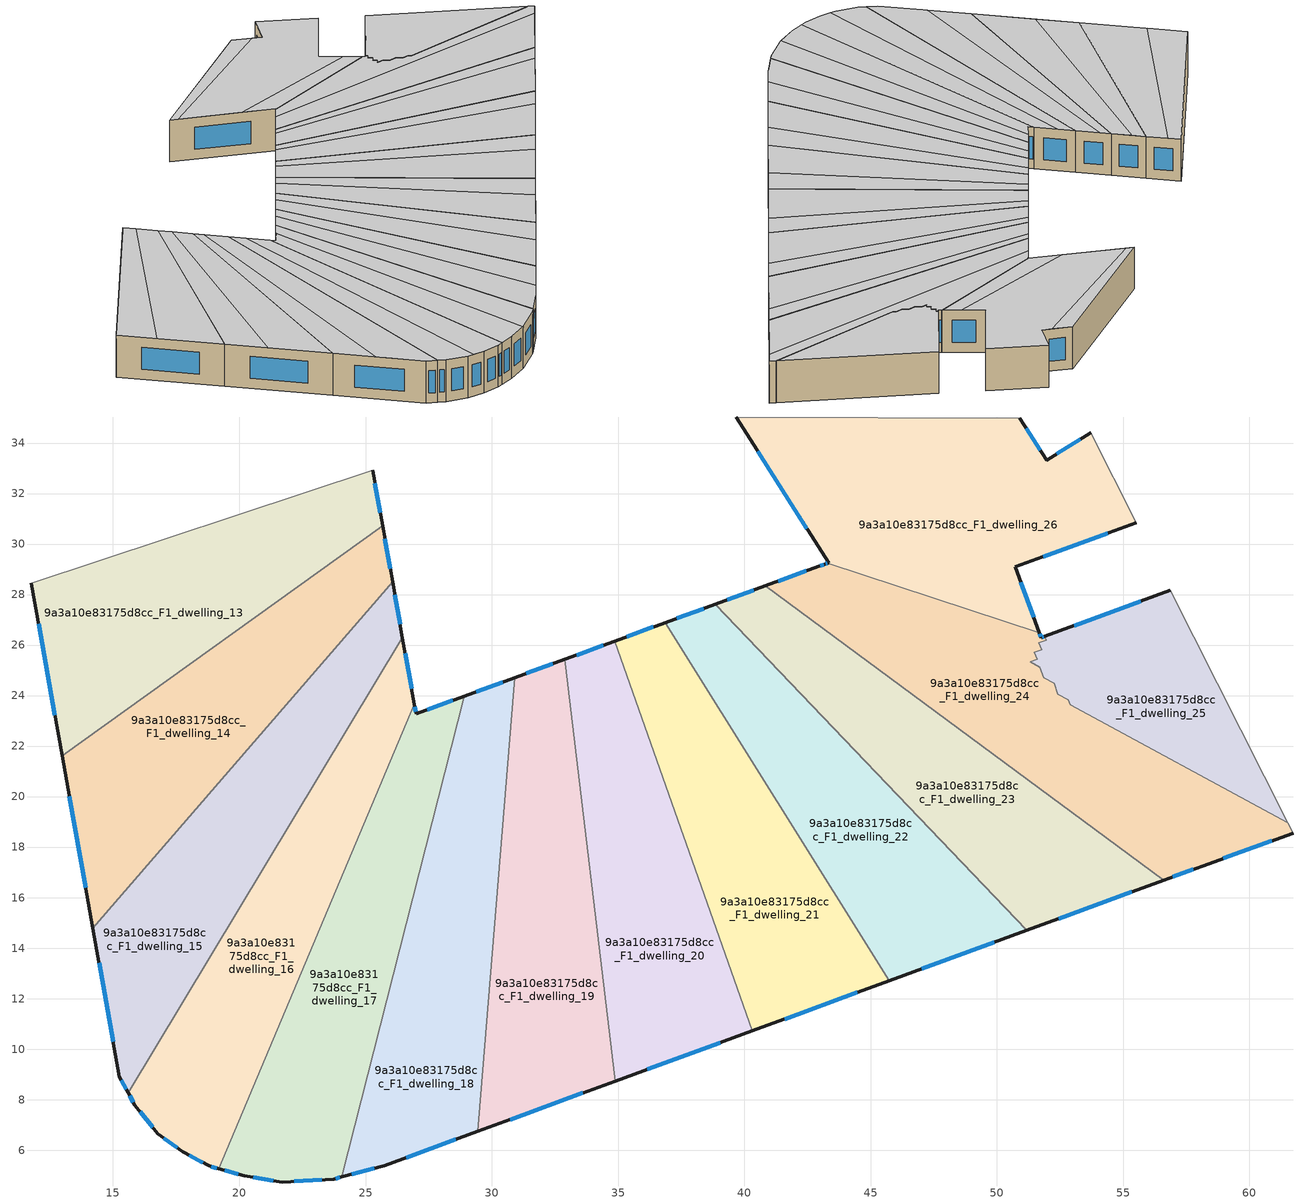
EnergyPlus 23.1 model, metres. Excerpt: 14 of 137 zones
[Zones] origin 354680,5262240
9a3a10e83175d8cc_F1_dwelling_13
 floor to 9a3a10e83175d8cc_F0_dwelling_13 (EU_floor_Construction): 25.28,32.92 25.68,30.72 12.99,21.62 11.77,28.45 z3
 wall outside (EU_wall_Construction): 25.68,30.72 25.28,32.92 / 11.77,28.45 12.99,21.62 z3:6
 wall to 9a3a10e83175d8cc_F1_dwelling_14 (EU_wall_Construction): 12.99,21.62 25.68,30.72 z3:6
 wall to 9a3a10e83175d8cc_F1_dwelling_12 (EU_wall_Construction): 25.28,32.92 11.77,28.45 z3:6
 window (EU_Window_Construction): 25.58,31.24 25.38,32.41 / 12.06,26.85 12.7,23.23 z3.7:5.3
 ceiling to 9a3a10e83175d8cc_F2_dwelling_9 (EU_floor_Construction): 25.43,32.1 25.28,32.92 11.77,28.45 12.22,25.91 z6
 ceiling adiabatic (EU_roof_Construction): 25.68,30.72 25.43,32.1 12.22,25.91 11.77,28.45 12.99,21.62 z6
9a3a10e83175d8cc_F1_dwelling_14
 floor to 9a3a10e83175d8cc_F0_dwelling_14 (EU_floor_Construction): 25.68,30.72 26.07,28.51 14.2,14.79 12.99,21.62 z3
 wall outside (EU_wall_Construction): 26.07,28.51 25.68,30.72 / 12.99,21.62 14.2,14.79 z3:6
 wall to 9a3a10e83175d8cc_F1_dwelling_15 (EU_wall_Construction): 14.2,14.79 26.07,28.51 z3:6
 window (EU_Window_Construction): 25.98,29.03 25.77,30.2 / 13.27,20.02 13.92,16.4 z3.7:5.3
 ceiling to 9a3a10e83175d8cc_F2_dwelling_11 (EU_floor_Construction): 14.2,14.79 26.07,28.51 25.84,29.81 13.48,18.83 z6
 ceiling to 9a3a10e83175d8cc_F2_dwelling_10 (EU_floor_Construction): 25.84,29.81 25.68,30.72 12.99,21.62 13.48,18.83 z6
9a3a10e83175d8cc_F1_dwelling_15
 floor to 9a3a10e83175d8cc_F0_dwelling_15 (EU_floor_Construction): 26.07,28.51 26.46,26.3 15.61,8.26 15.25,8.91 14.2,14.79 z3
 wall outside (EU_wall_Construction): 26.46,26.3 26.07,28.51 / 14.2,14.79 15.25,8.91 15.61,8.26 z3:6
 wall to 9a3a10e83175d8cc_F1_dwelling_16 (EU_wall_Construction): 15.61,8.26 26.46,26.3 z3:6
 window (EU_Window_Construction): 26.37,26.82 26.16,27.99 / 15.33,8.76 15.52,8.42 / 14.45,13.41 15,10.29 z3.7:5.3
 ceiling to 9a3a10e83175d8cc_F2_dwelling_12 (EU_floor_Construction): 15.61,8.26 26.46,26.3 26.2,27.8 14.7,12.02 14.74,11.76 15.25,8.91 z6
 ceiling to 9a3a10e83175d8cc_F2_dwelling_11 (EU_floor_Construction): 14.7,12.02 26.2,27.8 26.07,28.51 14.2,14.79 z6
9a3a10e83175d8cc_F1_dwelling_16
 floor to 9a3a10e83175d8cc_F0_dwelling_16 (EU_floor_Construction): 26.46,26.3 26.93,23.65 19.2,5.27 18.81,5.38 17.77,5.93 16.78,6.64 15.87,7.79 15.61,8.26 z3
 wall outside (EU_wall_Construction): 15.61,8.26 15.87,7.79 16.78,6.64 17.77,5.93 18.81,5.38 19.2,5.27 / 26.93,23.65 26.46,26.3 z3:6
 wall to 9a3a10e83175d8cc_F1_dwelling_17 (EU_wall_Construction): 19.2,5.27 26.93,23.65 z3:6
 window (EU_Window_Construction): 17.01,6.47 17.54,6.09 / 16.08,7.52 16.57,6.91 / 15.67,8.15 15.81,7.9 / 26.82,24.27 26.57,25.68 / 18.9,5.35 19.1,5.29 / 18.01,5.8 18.56,5.51 z3.7:5.3
 ceiling to 9a3a10e83175d8cc_F2_dwelling_13 (EU_floor_Construction): 19.2,5.27 26.93,23.65 26.67,25.14 17.1,6.41 17.77,5.93 18.81,5.38 z6
 ceiling to 9a3a10e83175d8cc_F2_dwelling_12 (EU_floor_Construction): 17.1,6.41 26.67,25.14 26.46,26.3 15.61,8.26 15.87,7.79 16.78,6.64 z6
9a3a10e83175d8cc_F1_dwelling_17
 floor to 9a3a10e83175d8cc_F0_dwelling_17 (EU_floor_Construction): 28.91,23.98 24.06,4.94 23.74,4.86 21.7,4.74 20.19,4.98 19.2,5.27 26.93,23.65 27,23.28 z3
 wall outside (EU_wall_Construction): 19.2,5.27 20.19,4.98 21.7,4.74 23.74,4.86 24.06,4.94 / 28.91,23.98 27,23.28 26.93,23.65 z3:6
 wall to 9a3a10e83175d8cc_F1_dwelling_18 (EU_wall_Construction): 24.06,4.94 28.91,23.98 z3:6
 window (EU_Window_Construction): 20.55,4.92 21.34,4.79 / 19.43,5.2 19.96,5.04 / 26.99,23.37 26.95,23.56 / 28.46,23.81 27.45,23.44 / 23.81,4.87 23.98,4.92 / 22.18,4.77 23.26,4.83 z3.7:5.3
 ceiling to 9a3a10e83175d8cc_F2_dwelling_13 (EU_floor_Construction): 21.62,4.75 27.92,23.61 27,23.28 26.93,23.65 19.2,5.27 20.19,4.98 z6
 ceiling to 9a3a10e83175d8cc_F2_dwelling_14 (EU_floor_Construction): 24.06,4.94 28.91,23.98 27.92,23.61 21.62,4.75 21.7,4.74 23.74,4.86 z6
9a3a10e83175d8cc_F1_dwelling_18
 floor to 9a3a10e83175d8cc_F0_dwelling_18 (EU_floor_Construction): 30.9,24.71 29.45,6.75 25.73,5.38 24.06,4.94 28.91,23.98 z3
 wall outside (EU_wall_Construction): 30.9,24.71 28.91,23.98 / 24.06,4.94 25.73,5.38 29.45,6.75 z3:6
 wall to 9a3a10e83175d8cc_F1_dwelling_19 (EU_wall_Construction): 29.45,6.75 30.9,24.71 z3:6
 window (EU_Window_Construction): 30.43,24.53 29.38,24.15 / 26.61,5.7 28.58,6.43 / 24.45,5.04 25.34,5.28 z3.7:5.3
 ceiling to 9a3a10e83175d8cc_F2_dwelling_14 (EU_floor_Construction): 27.05,5.87 30.02,24.38 28.91,23.98 24.06,4.94 25.73,5.38 z6
 ceiling to 9a3a10e83175d8cc_F2_dwelling_15 (EU_floor_Construction): 29.45,6.75 30.9,24.7 30.02,24.38 27.05,5.87 z6
9a3a10e83175d8cc_F1_dwelling_19
 floor to 9a3a10e83175d8cc_F0_dwelling_19 (EU_floor_Construction): 32.89,25.43 34.89,8.73 29.45,6.75 30.9,24.71 z3
 wall outside (EU_wall_Construction): 32.89,25.43 30.9,24.71 / 29.45,6.75 34.89,8.73 z3:6
 wall to 9a3a10e83175d8cc_F1_dwelling_20 (EU_wall_Construction): 34.89,8.73 32.89,25.43 z3:6
 window (EU_Window_Construction): 32.42,25.26 31.37,24.88 / 30.73,7.21 33.61,8.27 z3.7:5.3
 ceiling to 9a3a10e83175d8cc_F2_dwelling_15 (EU_floor_Construction): 32.68,7.93 32.08,25.14 30.9,24.7 29.45,6.75 z6
 ceiling to 9a3a10e83175d8cc_F2_dwelling_16 (EU_floor_Construction): 34.88,8.73 32.89,25.43 32.08,25.14 32.68,7.93 z6
9a3a10e83175d8cc_F1_dwelling_20
 floor to 9a3a10e83175d8cc_F0_dwelling_20 (EU_floor_Construction): 34.88,26.16 40.32,10.72 34.89,8.73 32.89,25.43 z3
 wall outside (EU_wall_Construction): 34.88,26.16 32.89,25.43 / 34.89,8.73 40.32,10.72 z3:6
 wall to 9a3a10e83175d8cc_F1_dwelling_21 (EU_wall_Construction): 40.32,10.72 34.88,26.16 z3:6
 window (EU_Window_Construction): 34.41,25.99 33.36,25.6 / 36.16,9.2 39.04,10.26 z3.7:5.3
 ceiling to 9a3a10e83175d8cc_F2_dwelling_16 (EU_floor_Construction): 38.31,9.99 34.14,25.89 32.89,25.43 34.88,8.73 z6
 ceiling to 9a3a10e83175d8cc_F2_dwelling_17 (EU_floor_Construction): 40.32,10.72 34.88,26.16 34.14,25.89 38.31,9.99 z6
9a3a10e83175d8cc_F1_dwelling_21
 floor to 9a3a10e83175d8cc_F0_dwelling_21 (EU_floor_Construction): 36.86,26.89 45.75,12.71 40.32,10.72 34.88,26.16 z3
 wall outside (EU_wall_Construction): 36.86,26.89 34.88,26.16 / 40.32,10.72 45.75,12.71 z3:6
 wall to 9a3a10e83175d8cc_F1_dwelling_22 (EU_wall_Construction): 45.75,12.71 36.86,26.89 z3:6
 window (EU_Window_Construction): 36.4,26.72 35.34,26.33 / 41.59,11.19 44.47,12.25 z3.7:5.3
 ceiling adiabatic (EU_roof_Construction): 43.95,12.05 36.2,26.64 34.88,26.16 40.32,10.72 z6
 ceiling to 9a3a10e83175d8cc_F2_dwelling_18 (EU_floor_Construction): 45.75,12.71 36.86,26.89 36.2,26.64 43.95,12.05 z6
9a3a10e83175d8cc_F1_dwelling_22
 floor to 9a3a10e83175d8cc_F0_dwelling_22 (EU_floor_Construction): 38.85,27.61 51.18,14.7 45.75,12.71 36.86,26.89 z3
 wall outside (EU_wall_Construction): 38.85,27.61 36.86,26.89 / 45.75,12.71 51.18,14.7 z3:6
 wall to 9a3a10e83175d8cc_F1_dwelling_23 (EU_wall_Construction): 51.18,14.7 38.85,27.61 z3:6
 window (EU_Window_Construction): 38.38,27.44 37.33,27.06 / 47.02,13.18 49.9,14.23 z3.7:5.3
 ceiling to 9a3a10e83175d8cc_F2_dwelling_18 (EU_floor_Construction): 49.58,14.12 38.27,27.4 36.86,26.89 45.75,12.71 z6
 ceiling to 9a3a10e83175d8cc_F2_dwelling_19 (EU_floor_Construction): 51.18,14.7 38.85,27.61 38.27,27.4 49.58,14.12 z6
9a3a10e83175d8cc_F1_dwelling_23
 floor to 9a3a10e83175d8cc_F0_dwelling_23 (EU_floor_Construction): 56.61,16.69 51.18,14.7 38.85,27.61 40.84,28.34 z3
 wall outside (EU_wall_Construction): 40.84,28.34 38.85,27.61 / 51.18,14.7 56.61,16.69 z3:6
 wall to 9a3a10e83175d8cc_F1_dwelling_24 (EU_wall_Construction): 56.61,16.69 40.84,28.34 z3:6
 window (EU_Window_Construction): 40.37,28.17 39.32,27.78 / 52.46,15.17 55.34,16.22 z3.7:5.3
 ceiling to 9a3a10e83175d8cc_F2_dwelling_19 (EU_floor_Construction): 55.21,16.18 40.33,28.15 38.85,27.61 51.18,14.7 z6
 ceiling to 9a3a10e83175d8cc_F2_dwelling_20 (EU_floor_Construction): 56.61,16.69 40.84,28.34 40.33,28.15 55.21,16.18 z6
9a3a10e83175d8cc_F1_dwelling_24
 floor to 9a3a10e83175d8cc_F0_dwelling_24 (EU_floor_Construction): 51.95,26.2 51.67,26.09 51.77,25.81 51.49,25.71 51.59,25.43 51.33,25.33 51.71,25.12 51.86,24.7 52.26,24.48 52.42,24.06 52.82,23.84 52.9,23.63 61.52,18.97 61.73,18.56 58.12,17.25 56.61,16.69 40.84,28.34 42.95,29.11 43.19,29.2 43.31,29.25 51.68,26.49 51.76,26.29 51.9,26.34 z3
 wall outside (EU_wall_Construction): 43.31,29.25 43.19,29.2 42.95,29.11 40.84,28.34 / 51.9,26.34 51.76,26.29 51.68,26.49 / 56.61,16.69 58.12,17.25 61.73,18.56 z3:6
 wall to 9a3a10e83175d8cc_F1_dwelling_26 (EU_wall_Construction): 51.68,26.49 43.31,29.25 z3:6
 wall to 9a3a10e83175d8cc_F1_dwelling_25 (EU_wall_Construction): 61.52,18.97 52.9,23.63 52.82,23.84 52.42,24.06 52.26,24.48 51.86,24.7 51.71,25.12 51.33,25.33 51.59,25.43 51.49,25.71 51.77,25.81 51.67,26.09 51.95,26.2 51.9,26.34 z3:6
 wall adiabatic (EU_wall_Construction): 61.73,18.56 61.52,18.97 z3:6
 window (EU_Window_Construction): 42.46,28.93 41.33,28.52 / 43.13,29.18 43.01,29.13 / 43.28,29.24 43.22,29.21 / 51.74,26.34 51.7,26.44 / 51.86,26.33 51.79,26.3 / 58.97,17.55 60.88,18.25 / 56.97,16.82 57.77,17.11 z3.7:5.3
 ceiling to 9a3a10e83175d8cc_F2_dwelling_20 (EU_floor_Construction): 60.85,18.24 42.39,28.91 40.84,28.34 56.61,16.69 58.12,17.25 z6
 ceiling to 9a3a10e83175d8cc_F2_dwelling_21 (EU_floor_Construction): 61.73,18.56 61.52,18.97 52.9,23.63 52.82,23.84 52.42,24.06 52.26,24.48 51.86,24.7 51.71,25.12 51.33,25.33 51.59,25.43 51.49,25.71 51.77,25.81 51.67,26.09 51.95,26.2 51.9,26.34 51.76,26.29 51.68,26.49 43.31,29.25 43.27,29.23 43.04,29.15 42.95,29.11 42.39,28.91 60.85,18.24 z6
9a3a10e83175d8cc_F1_dwelling_25
 floor to 9a3a10e83175d8cc_F0_dwelling_25 (EU_floor_Construction): 56.87,28.16 61.52,18.97 52.9,23.63 52.82,23.84 52.42,24.06 52.26,24.48 51.86,24.7 51.71,25.12 51.33,25.33 51.59,25.43 51.49,25.71 51.77,25.81 51.67,26.09 51.95,26.2 51.9,26.34 z3
 wall outside (EU_wall_Construction): 56.87,28.16 51.9,26.34 z3:6
 wall adiabatic (EU_wall_Construction): 61.52,18.97 56.87,28.16 z3:6
 window (EU_Window_Construction): 55.71,27.73 53.07,26.77 z3.7:5.3
 ceiling adiabatic (EU_roof_Construction): 61.52,18.97 56.87,28.16 51.9,26.34 51.95,26.2 51.67,26.09 51.77,25.81 51.49,25.71 51.59,25.43 51.33,25.33 51.71,25.12 51.86,24.7 52.26,24.48 52.42,24.06 52.82,23.84 52.9,23.63 z6
9a3a10e83175d8cc_F1_dwelling_26
 floor to 9a3a10e83175d8cc_F0_dwelling_26 (EU_floor_Construction): 53.71,34.41 55.52,30.84 50.72,29.09 51.68,26.49 43.31,29.25 43.34,29.25 39.68,35.03 50.91,34.99 51.97,33.31 z3
 wall outside (EU_wall_Construction): 39.68,35.03 43.34,29.25 / 53.71,34.41 51.97,33.31 50.91,34.99 / 51.68,26.49 50.72,29.09 55.52,30.84 / 43.31,29.25 43.34,29.25 z3:6
 wall to 9a3a10e83175d8cc_F1_dwelling_27 (EU_wall_Construction): 50.91,34.99 39.68,35.03 z3:6
 wall adiabatic (EU_wall_Construction): 55.52,30.84 53.71,34.41 z3:6
 window (EU_Window_Construction): 40.54,33.67 42.48,30.61 / 51.72,33.7 51.16,34.59 / 53.3,34.15 52.38,33.57 / 51.84,29.5 54.39,30.43 / 51.46,27.1 50.94,28.48 z3.7:5.3
 ceiling to 9a3a10e83175d8cc_F2_dwelling_22 (EU_floor_Construction): 55.52,30.84 53.71,34.41 51.97,33.31 51.63,33.85 39.98,34.56 42.17,31.09 51.26,27.63 50.72,29.09 z6
 ceiling to 9a3a10e83175d8cc_F2_dwelling_23 (EU_floor_Construction): 51.63,33.85 50.91,34.99 39.68,35.03 39.98,34.56 z6
 ceiling to 9a3a10e83175d8cc_F2_dwelling_21 (EU_floor_Construction): 51.68,26.49 51.26,27.63 42.17,31.09 43.34,29.25 43.31,29.25 z6
[Building]
EU S2 Campaign: North Axis=0; Terrain=City; Solar Distribution=FullExterior
[Site:Location]
Budapest.Ferenc.Liszt.Intl.AP: Latitude=47.437; Longitude=19.256; Time Zone=1; Elevation=185
[SizingPeriod:WeatherFileDays]
AnnualSizingPeriod: Begin Month=1; Begin Day of Month=1; End Month=12; End Day of Month=31; Day of Week for Start Day=Monday; Use Weather File Daylight Saving Period=No; Use Weather File Rain and Snow Indicators=No
[MATERIAL]
EU_InternalMass_Material: Roughness=MediumRough; Thickness=0.1; Conductivity=1; Density=1800; Specific Heat=900; Thermal Absorptance=0.9; Solar Absorptance=0.7; Visible Absorptance=0.7
[MATERIAL:NOMASS] Roughness=MediumRough; Thermal Absorptance=0.9; Solar Absorptance=0.7; Visible Absorptance=0.7
Name | Thermal Resistance
EU_wall_NoMass | 0.832559
EU_roof_NoMass | 1.39638
EU_floor_NoMass | 0.872794
[WINDOWMATERIAL:SIMPLEGLAZINGSYSTEM]
EU_Window_SimpleGlazing: UFactor=2.79869; Solar Heat Gain Coefficient=0.75; Visible Transmittance=0.75
[CONSTRUCTION]
EU_wall_Construction: EU_wall_NoMass
EU_roof_Construction: EU_roof_NoMass
EU_floor_Construction: EU_floor_NoMass
EU_Window_Construction: EU_Window_SimpleGlazing
EU_InternalMass_Construction: EU_InternalMass_Material
[ZONE] Type=1; Multiplier=1; Ceiling Height=autocalculate; Floor Area=autocalculate; Part of Total Floor Area=Yes
Name | Volume
9a3a10e83175d8cc_F1_dwelling_13 | 193.951
9a3a10e83175d8cc_F1_dwelling_14 | 193.961
9a3a10e83175d8cc_F1_dwelling_15 | 193.923
9a3a10e83175d8cc_F1_dwelling_16 | 193.945
9a3a10e83175d8cc_F1_dwelling_17 | 193.92
9a3a10e83175d8cc_F1_dwelling_18 | 193.993
9a3a10e83175d8cc_F1_dwelling_19 | 193.931
9a3a10e83175d8cc_F1_dwelling_20 | 193.924
9a3a10e83175d8cc_F1_dwelling_21 | 193.926
9a3a10e83175d8cc_F1_dwelling_22 | 193.957
9a3a10e83175d8cc_F1_dwelling_23 | 193.915
9a3a10e83175d8cc_F1_dwelling_24 | 228.727
9a3a10e83175d8cc_F1_dwelling_25 | 112.802
9a3a10e83175d8cc_F1_dwelling_26 | 240.347
[INTERNALMASS] Construction=EU_InternalMass_Construction
Name | Zone or ZoneList | Surface Area
9a3a10e83175d8cc_F1_dwelling_13_EU_InternalMass | 9a3a10e83175d8cc_F1_dwelling_13 | 64.6503
9a3a10e83175d8cc_F1_dwelling_14_EU_InternalMass | 9a3a10e83175d8cc_F1_dwelling_14 | 64.6538
9a3a10e83175d8cc_F1_dwelling_15_EU_InternalMass | 9a3a10e83175d8cc_F1_dwelling_15 | 64.6408
9a3a10e83175d8cc_F1_dwelling_16_EU_InternalMass | 9a3a10e83175d8cc_F1_dwelling_16 | 64.6484
9a3a10e83175d8cc_F1_dwelling_17_EU_InternalMass | 9a3a10e83175d8cc_F1_dwelling_17 | 64.6397
9a3a10e83175d8cc_F1_dwelling_18_EU_InternalMass | 9a3a10e83175d8cc_F1_dwelling_18 | 64.6641
9a3a10e83175d8cc_F1_dwelling_19_EU_InternalMass | 9a3a10e83175d8cc_F1_dwelling_19 | 64.6434
9a3a10e83175d8cc_F1_dwelling_20_EU_InternalMass | 9a3a10e83175d8cc_F1_dwelling_20 | 64.6416
9a3a10e83175d8cc_F1_dwelling_21_EU_InternalMass | 9a3a10e83175d8cc_F1_dwelling_21 | 64.6421
9a3a10e83175d8cc_F1_dwelling_22_EU_InternalMass | 9a3a10e83175d8cc_F1_dwelling_22 | 64.6523
9a3a10e83175d8cc_F1_dwelling_23_EU_InternalMass | 9a3a10e83175d8cc_F1_dwelling_23 | 64.6383
9a3a10e83175d8cc_F1_dwelling_24_EU_InternalMass | 9a3a10e83175d8cc_F1_dwelling_24 | 76.242
9a3a10e83175d8cc_F1_dwelling_25_EU_InternalMass | 9a3a10e83175d8cc_F1_dwelling_25 | 37.6005
9a3a10e83175d8cc_F1_dwelling_26_EU_InternalMass | 9a3a10e83175d8cc_F1_dwelling_26 | 80.1167
[OTHEREQUIPMENT] Fuel Type=Electricity; Design Level Calculation Method=Watts/Area; Power per Zone Floor Area=1; Fraction Latent=0; Fraction Radiant=0; Fraction Lost=0; Carbon Dioxide Generation Rate=0; EndUse Subcategory=EU_Step8_InternalGains
Name | Zone or ZoneList or Space or SpaceList | Schedule
EU_Step8_InternalGain_9a3a10e83175d8cc_F1_dwelling_13_f000 | 9a3a10e83175d8cc_F1_dwelling_13 | EU_Step8_GainSchedule_9a3a10e83175d8cc_F1_dwelling_13_f000
EU_Step8_InternalGain_9a3a10e83175d8cc_F1_dwelling_14_f000 | 9a3a10e83175d8cc_F1_dwelling_14 | EU_Step8_GainSchedule_9a3a10e83175d8cc_F1_dwelling_14_f000
EU_Step8_InternalGain_9a3a10e83175d8cc_F1_dwelling_15_f000 | 9a3a10e83175d8cc_F1_dwelling_15 | EU_Step8_GainSchedule_9a3a10e83175d8cc_F1_dwelling_15_f000
EU_Step8_InternalGain_9a3a10e83175d8cc_F1_dwelling_16_f000 | 9a3a10e83175d8cc_F1_dwelling_16 | EU_Step8_GainSchedule_9a3a10e83175d8cc_F1_dwelling_16_f000
EU_Step8_InternalGain_9a3a10e83175d8cc_F1_dwelling_17_f000 | 9a3a10e83175d8cc_F1_dwelling_17 | EU_Step8_GainSchedule_9a3a10e83175d8cc_F1_dwelling_17_f000
EU_Step8_InternalGain_9a3a10e83175d8cc_F1_dwelling_18_f000 | 9a3a10e83175d8cc_F1_dwelling_18 | EU_Step8_GainSchedule_9a3a10e83175d8cc_F1_dwelling_18_f000
EU_Step8_InternalGain_9a3a10e83175d8cc_F1_dwelling_19_f000 | 9a3a10e83175d8cc_F1_dwelling_19 | EU_Step8_GainSchedule_9a3a10e83175d8cc_F1_dwelling_19_f000
EU_Step8_InternalGain_9a3a10e83175d8cc_F1_dwelling_20_f000 | 9a3a10e83175d8cc_F1_dwelling_20 | EU_Step8_GainSchedule_9a3a10e83175d8cc_F1_dwelling_20_f000
EU_Step8_InternalGain_9a3a10e83175d8cc_F1_dwelling_21_f000 | 9a3a10e83175d8cc_F1_dwelling_21 | EU_Step8_GainSchedule_9a3a10e83175d8cc_F1_dwelling_21_f000
EU_Step8_InternalGain_9a3a10e83175d8cc_F1_dwelling_22_f000 | 9a3a10e83175d8cc_F1_dwelling_22 | EU_Step8_GainSchedule_9a3a10e83175d8cc_F1_dwelling_22_f000
EU_Step8_InternalGain_9a3a10e83175d8cc_F1_dwelling_23_f000 | 9a3a10e83175d8cc_F1_dwelling_23 | EU_Step8_GainSchedule_9a3a10e83175d8cc_F1_dwelling_23_f000
EU_Step8_InternalGain_9a3a10e83175d8cc_F1_dwelling_24_f000 | 9a3a10e83175d8cc_F1_dwelling_24 | EU_Step8_GainSchedule_9a3a10e83175d8cc_F1_dwelling_24_f000
EU_Step8_InternalGain_9a3a10e83175d8cc_F1_dwelling_25_f000 | 9a3a10e83175d8cc_F1_dwelling_25 | EU_Step8_GainSchedule_9a3a10e83175d8cc_F1_dwelling_25_f000
EU_Step8_InternalGain_9a3a10e83175d8cc_F1_dwelling_26_f000 | 9a3a10e83175d8cc_F1_dwelling_26 | EU_Step8_GainSchedule_9a3a10e83175d8cc_F1_dwelling_26_f000
[ZONEVENTILATION:DESIGNFLOWRATE] Schedule=EU_AlwaysOn; Design Flow Rate Calculation Method=AirChanges/Hour; Air Changes per Hour=0.475469; Ventilation Type=Natural; Fan Pressure Rise=0; Fan Total Efficiency=1; Constant Term Coefficient=1; Temperature Term Coefficient=0; Velocity Term Coefficient=0; Velocity Squared Term Coefficient=0; Minimum Indoor Temperature=-100; Maximum Indoor Temperature=100; Delta Temperature=-100; Minimum Outdoor Temperature=-100; Maximum Outdoor Temperature=100; Maximum Wind Speed=40
Name | Zone or ZoneList or Space or SpaceList
EU_ConstantAir_9a3a10e83175d8cc_F1_dwelling_13 | 9a3a10e83175d8cc_F1_dwelling_13
EU_ConstantAir_9a3a10e83175d8cc_F1_dwelling_14 | 9a3a10e83175d8cc_F1_dwelling_14
EU_ConstantAir_9a3a10e83175d8cc_F1_dwelling_15 | 9a3a10e83175d8cc_F1_dwelling_15
EU_ConstantAir_9a3a10e83175d8cc_F1_dwelling_16 | 9a3a10e83175d8cc_F1_dwelling_16
EU_ConstantAir_9a3a10e83175d8cc_F1_dwelling_17 | 9a3a10e83175d8cc_F1_dwelling_17
EU_ConstantAir_9a3a10e83175d8cc_F1_dwelling_18 | 9a3a10e83175d8cc_F1_dwelling_18
EU_ConstantAir_9a3a10e83175d8cc_F1_dwelling_19 | 9a3a10e83175d8cc_F1_dwelling_19
EU_ConstantAir_9a3a10e83175d8cc_F1_dwelling_20 | 9a3a10e83175d8cc_F1_dwelling_20
EU_ConstantAir_9a3a10e83175d8cc_F1_dwelling_21 | 9a3a10e83175d8cc_F1_dwelling_21
EU_ConstantAir_9a3a10e83175d8cc_F1_dwelling_22 | 9a3a10e83175d8cc_F1_dwelling_22
EU_ConstantAir_9a3a10e83175d8cc_F1_dwelling_23 | 9a3a10e83175d8cc_F1_dwelling_23
EU_ConstantAir_9a3a10e83175d8cc_F1_dwelling_24 | 9a3a10e83175d8cc_F1_dwelling_24
EU_ConstantAir_9a3a10e83175d8cc_F1_dwelling_25 | 9a3a10e83175d8cc_F1_dwelling_25
EU_ConstantAir_9a3a10e83175d8cc_F1_dwelling_26 | 9a3a10e83175d8cc_F1_dwelling_26
[HVACTEMPLATE:THERMOSTAT] Constant Heating Setpoint=20; Constant Cooling Setpoint=50
EU_HeatOnly_9a3a10e83175d8cc_F0_dwelling_27; EU_HeatOnly_9a3a10e83175d8cc_F1_dwelling_0; EU_HeatOnly_9a3a10e83175d8cc_F1_dwelling_1; EU_HeatOnly_9a3a10e83175d8cc_F1_dwelling_2; EU_HeatOnly_9a3a10e83175d8cc_F1_dwelling_3; EU_HeatOnly_9a3a10e83175d8cc_F1_dwelling_4; EU_HeatOnly_9a3a10e83175d8cc_F1_dwelling_5; EU_HeatOnly_9a3a10e83175d8cc_F1_dwelling_6; EU_HeatOnly_9a3a10e83175d8cc_F1_dwelling_7; EU_HeatOnly_9a3a10e83175d8cc_F1_dwelling_8; EU_HeatOnly_9a3a10e83175d8cc_F1_dwelling_9; EU_HeatOnly_9a3a10e83175d8cc_F1_dwelling_10; EU_HeatOnly_9a3a10e83175d8cc_F1_dwelling_11; EU_HeatOnly_9a3a10e83175d8cc_F1_dwelling_12; EU_HeatOnly_9a3a10e83175d8cc_F1_dwelling_13; EU_HeatOnly_9a3a10e83175d8cc_F1_dwelling_14; EU_HeatOnly_9a3a10e83175d8cc_F1_dwelling_15; EU_HeatOnly_9a3a10e83175d8cc_F1_dwelling_16; EU_HeatOnly_9a3a10e83175d8cc_F1_dwelling_17; EU_HeatOnly_9a3a10e83175d8cc_F1_dwelling_18; EU_HeatOnly_9a3a10e83175d8cc_F1_dwelling_19; EU_HeatOnly_9a3a10e83175d8cc_F1_dwelling_20; EU_HeatOnly_9a3a10e83175d8cc_F1_dwelling_21; EU_HeatOnly_9a3a10e83175d8cc_F1_dwelling_22; EU_HeatOnly_9a3a10e83175d8cc_F1_dwelling_23; EU_HeatOnly_9a3a10e83175d8cc_F1_dwelling_24; EU_HeatOnly_9a3a10e83175d8cc_F1_dwelling_25; EU_HeatOnly_9a3a10e83175d8cc_F1_dwelling_26; EU_HeatOnly_9a3a10e83175d8cc_F1_dwelling_27; EU_HeatOnly_9a3a10e83175d8cc_F2_dwelling_0; EU_HeatOnly_9a3a10e83175d8cc_F2_dwelling_1; EU_HeatOnly_9a3a10e83175d8cc_F2_dwelling_2; EU_HeatOnly_9a3a10e83175d8cc_F2_dwelling_3; EU_HeatOnly_9a3a10e83175d8cc_F2_dwelling_4; EU_HeatOnly_9a3a10e83175d8cc_F2_dwelling_5; EU_HeatOnly_9a3a10e83175d8cc_F2_dwelling_6; EU_HeatOnly_9a3a10e83175d8cc_F2_dwelling_7; EU_HeatOnly_9a3a10e83175d8cc_F2_dwelling_8; EU_HeatOnly_9a3a10e83175d8cc_F2_dwelling_9; EU_HeatOnly_9a3a10e83175d8cc_F2_dwelling_10; EU_HeatOnly_9a3a10e83175d8cc_F2_dwelling_11; EU_HeatOnly_9a3a10e83175d8cc_F2_dwelling_12; EU_HeatOnly_9a3a10e83175d8cc_F2_dwelling_13; EU_HeatOnly_9a3a10e83175d8cc_F2_dwelling_14; EU_HeatOnly_9a3a10e83175d8cc_F2_dwelling_15; EU_HeatOnly_9a3a10e83175d8cc_F2_dwelling_16; EU_HeatOnly_9a3a10e83175d8cc_F2_dwelling_17; EU_HeatOnly_9a3a10e83175d8cc_F2_dwelling_18; EU_HeatOnly_9a3a10e83175d8cc_F2_dwelling_19; EU_HeatOnly_9a3a10e83175d8cc_F2_dwelling_20; EU_HeatOnly_9a3a10e83175d8cc_F2_dwelling_21; EU_HeatOnly_9a3a10e83175d8cc_F2_dwelling_22; EU_HeatOnly_9a3a10e83175d8cc_F2_dwelling_23; EU_HeatOnly_9a3a10e83175d8cc_F2_dwelling_24; EU_HeatOnly_9a3a10e83175d8cc_F2_dwelling_25; EU_HeatOnly_9a3a10e83175d8cc_F2_dwelling_26; EU_HeatOnly_9a3a10e83175d8cc_F3_dwelling_0; EU_HeatOnly_9a3a10e83175d8cc_F3_dwelling_1; EU_HeatOnly_9a3a10e83175d8cc_F3_dwelling_2; EU_HeatOnly_9a3a10e83175d8cc_F3_dwelling_3; EU_HeatOnly_9a3a10e83175d8cc_F3_dwelling_4; EU_HeatOnly_9a3a10e83175d8cc_F3_dwelling_5; EU_HeatOnly_9a3a10e83175d8cc_F3_dwelling_6; EU_HeatOnly_9a3a10e83175d8cc_F3_dwelling_7; EU_HeatOnly_9a3a10e83175d8cc_F3_dwelling_8; EU_HeatOnly_9a3a10e83175d8cc_F3_dwelling_9; EU_HeatOnly_9a3a10e83175d8cc_F3_dwelling_10; EU_HeatOnly_9a3a10e83175d8cc_F3_dwelling_11; EU_HeatOnly_9a3a10e83175d8cc_F3_dwelling_12; EU_HeatOnly_9a3a10e83175d8cc_F3_dwelling_13; EU_HeatOnly_9a3a10e83175d8cc_F3_dwelling_14; EU_HeatOnly_9a3a10e83175d8cc_F3_dwelling_15; EU_HeatOnly_9a3a10e83175d8cc_F3_dwelling_16; EU_HeatOnly_9a3a10e83175d8cc_F3_dwelling_17; EU_HeatOnly_9a3a10e83175d8cc_F3_dwelling_18; EU_HeatOnly_9a3a10e83175d8cc_F3_dwelling_19; EU_HeatOnly_9a3a10e83175d8cc_F3_dwelling_20; EU_HeatOnly_9a3a10e83175d8cc_F3_dwelling_21; EU_HeatOnly_9a3a10e83175d8cc_F3_dwelling_22; EU_HeatOnly_9a3a10e83175d8cc_F3_dwelling_23; EU_HeatOnly_9a3a10e83175d8cc_F3_dwelling_24; EU_HeatOnly_9a3a10e83175d8cc_F3_dwelling_25; EU_HeatOnly_9a3a10e83175d8cc_F3_dwelling_26; EU_HeatOnly_9a3a10e83175d8cc_F4_dwelling_0; EU_HeatOnly_9a3a10e83175d8cc_F4_dwelling_1; EU_HeatOnly_9a3a10e83175d8cc_F4_dwelling_2; EU_HeatOnly_9a3a10e83175d8cc_F4_dwelling_3; EU_HeatOnly_9a3a10e83175d8cc_F4_dwelling_4; EU_HeatOnly_9a3a10e83175d8cc_F4_dwelling_5; EU_HeatOnly_9a3a10e83175d8cc_F4_dwelling_6; EU_HeatOnly_9a3a10e83175d8cc_F4_dwelling_7; EU_HeatOnly_9a3a10e83175d8cc_F4_dwelling_8; EU_HeatOnly_9a3a10e83175d8cc_F4_dwelling_9; EU_HeatOnly_9a3a10e83175d8cc_F4_dwelling_10; EU_HeatOnly_9a3a10e83175d8cc_F4_dwelling_11; EU_HeatOnly_9a3a10e83175d8cc_F4_dwelling_12; EU_HeatOnly_9a3a10e83175d8cc_F4_dwelling_13; EU_HeatOnly_9a3a10e83175d8cc_F4_dwelling_14; EU_HeatOnly_9a3a10e83175d8cc_F4_dwelling_15; EU_HeatOnly_9a3a10e83175d8cc_F4_dwelling_16; EU_HeatOnly_9a3a10e83175d8cc_F4_dwelling_17; EU_HeatOnly_9a3a10e83175d8cc_F4_dwelling_18; EU_HeatOnly_9a3a10e83175d8cc_F4_dwelling_19; EU_HeatOnly_9a3a10e83175d8cc_F4_dwelling_20; EU_HeatOnly_9a3a10e83175d8cc_F4_dwelling_21; EU_HeatOnly_9a3a10e83175d8cc_F4_dwelling_22; EU_HeatOnly_9a3a10e83175d8cc_F4_dwelling_23; EU_HeatOnly_9a3a10e83175d8cc_F4_dwelling_24; EU_HeatOnly_9a3a10e83175d8cc_F4_dwelling_25; EU_HeatOnly_9a3a10e83175d8cc_F4_dwelling_26
[HVACTEMPLATE:ZONE:IDEALLOADSAIRSYSTEM] System Availability Schedule=EU_AlwaysOn; Maximum Heating Supply Air Temperature=50; Minimum Cooling Supply Air Temperature=13; Maximum Heating Supply Air Humidity Ratio=0.0156; Minimum Cooling Supply Air Humidity Ratio=0.0077; Heating Limit=NoLimit; Cooling Limit=NoLimit; Heating Availability Schedule=EU_AlwaysOn; Cooling Availability Schedule=EU_CoolingOff; Dehumidification Control Type=ConstantSensibleHeatRatio; Cooling Sensible Heat Ratio=0.7; Dehumidification Setpoint=60; Humidification Control Type=None; Humidification Setpoint=30; Outdoor Air Method=None; Outdoor Air Flow Rate per Person=0.00944; Outdoor Air Flow Rate per Zone Floor Area=0; Outdoor Air Flow Rate per Zone=0; Demand Controlled Ventilation Type=None; Outdoor Air Economizer Type=NoEconomizer; Heat Recovery Type=None; Sensible Heat Recovery Effectiveness=0.7; Latent Heat Recovery Effectiveness=0.65
Name | Template Thermostat
9a3a10e83175d8cc_F1_dwelling_13 | EU_HeatOnly_9a3a10e83175d8cc_F1_dwelling_13
9a3a10e83175d8cc_F1_dwelling_14 | EU_HeatOnly_9a3a10e83175d8cc_F1_dwelling_14
9a3a10e83175d8cc_F1_dwelling_15 | EU_HeatOnly_9a3a10e83175d8cc_F1_dwelling_15
9a3a10e83175d8cc_F1_dwelling_16 | EU_HeatOnly_9a3a10e83175d8cc_F1_dwelling_16
9a3a10e83175d8cc_F1_dwelling_17 | EU_HeatOnly_9a3a10e83175d8cc_F1_dwelling_17
9a3a10e83175d8cc_F1_dwelling_18 | EU_HeatOnly_9a3a10e83175d8cc_F1_dwelling_18
9a3a10e83175d8cc_F1_dwelling_19 | EU_HeatOnly_9a3a10e83175d8cc_F1_dwelling_19
9a3a10e83175d8cc_F1_dwelling_20 | EU_HeatOnly_9a3a10e83175d8cc_F1_dwelling_20
9a3a10e83175d8cc_F1_dwelling_21 | EU_HeatOnly_9a3a10e83175d8cc_F1_dwelling_21
9a3a10e83175d8cc_F1_dwelling_22 | EU_HeatOnly_9a3a10e83175d8cc_F1_dwelling_22
9a3a10e83175d8cc_F1_dwelling_23 | EU_HeatOnly_9a3a10e83175d8cc_F1_dwelling_23
9a3a10e83175d8cc_F1_dwelling_24 | EU_HeatOnly_9a3a10e83175d8cc_F1_dwelling_24
9a3a10e83175d8cc_F1_dwelling_25 | EU_HeatOnly_9a3a10e83175d8cc_F1_dwelling_25
9a3a10e83175d8cc_F1_dwelling_26 | EU_HeatOnly_9a3a10e83175d8cc_F1_dwelling_26
[SIZING:ZONE] Zone Cooling Design Supply Air Temperature Input Method=SupplyAirTemperature; Zone Cooling Design Supply Air Temperature=13; Zone Heating Design Supply Air Temperature Input Method=SupplyAirTemperature; Zone Heating Design Supply Air Temperature=50; Zone Cooling Design Supply Air Humidity Ratio=0.008; Zone Heating Design Supply Air Humidity Ratio=0.008; Cooling Design Air Flow Method=DesignDay; Cooling Design Air Flow Rate=0; Cooling Minimum Air Flow per Zone Floor Area=0.000762; Cooling Minimum Air Flow=0; Cooling Minimum Air Flow Fraction=0.2; Heating Design Air Flow Method=DesignDay; Heating Design Air Flow Rate=0; Heating Maximum Air Flow per Zone Floor Area=0.002032; Heating Maximum Air Flow=0.141576; Heating Maximum Air Flow Fraction=0.3; Account for Dedicated Outdoor Air System=No; Dedicated Outdoor Air System Control Strategy=NeutralSupplyAir; Dedicated Outdoor Air Low Setpoint Temperature for Design=autosize; Dedicated Outdoor Air High Setpoint Temperature for Design=autosize; Zone Load Sizing Method=Sensible Load Only No Latent Load; Zone Latent Cooling Design Supply Air Humidity Ratio Input Method=HumidityRatioDifference; Zone Cooling Design Supply Air Humidity Ratio Difference=0.005; Zone Latent Heating Design Supply Air Humidity Ratio Input Method=HumidityRatioDifference; Zone Humidification Design Supply Air Humidity Ratio Difference=0.005
9a3a10e83175d8cc_F1_dwelling_13; 9a3a10e83175d8cc_F1_dwelling_14; 9a3a10e83175d8cc_F1_dwelling_15; 9a3a10e83175d8cc_F1_dwelling_16; 9a3a10e83175d8cc_F1_dwelling_17; 9a3a10e83175d8cc_F1_dwelling_18; 9a3a10e83175d8cc_F1_dwelling_19; 9a3a10e83175d8cc_F1_dwelling_20; 9a3a10e83175d8cc_F1_dwelling_21; 9a3a10e83175d8cc_F1_dwelling_22; 9a3a10e83175d8cc_F1_dwelling_23; 9a3a10e83175d8cc_F1_dwelling_24; 9a3a10e83175d8cc_F1_dwelling_25; 9a3a10e83175d8cc_F1_dwelling_26
[SCHEDULE:CONSTANT]
Name | Hourly Value
EU_AlwaysOn | 1
EU_CoolingOff | 0
[SCHEDULE:FILE] Column Number=1; Rows to Skip at Top=0; Number of Hours of Data=8760; Column Separator=Comma; Interpolate to Timestep=No; Minutes per Item=60; Adjust Schedule for Daylight Savings=Yes
Name | File
EU_Step8_GainSchedule_9a3a10e83175d8cc_F1_dwelling_13_f000 | ../../schedules/9a3a10e83175d8cc/9a3a10e83175d8cc_F1_dwelling_13_f000_gain.csv
EU_Step8_GainSchedule_9a3a10e83175d8cc_F1_dwelling_14_f000 | ../../schedules/9a3a10e83175d8cc/9a3a10e83175d8cc_F1_dwelling_14_f000_gain.csv
EU_Step8_GainSchedule_9a3a10e83175d8cc_F1_dwelling_15_f000 | ../../schedules/9a3a10e83175d8cc/9a3a10e83175d8cc_F1_dwelling_15_f000_gain.csv
EU_Step8_GainSchedule_9a3a10e83175d8cc_F1_dwelling_16_f000 | ../../schedules/9a3a10e83175d8cc/9a3a10e83175d8cc_F1_dwelling_16_f000_gain.csv
EU_Step8_GainSchedule_9a3a10e83175d8cc_F1_dwelling_17_f000 | ../../schedules/9a3a10e83175d8cc/9a3a10e83175d8cc_F1_dwelling_17_f000_gain.csv
EU_Step8_GainSchedule_9a3a10e83175d8cc_F1_dwelling_18_f000 | ../../schedules/9a3a10e83175d8cc/9a3a10e83175d8cc_F1_dwelling_18_f000_gain.csv
EU_Step8_GainSchedule_9a3a10e83175d8cc_F1_dwelling_19_f000 | ../../schedules/9a3a10e83175d8cc/9a3a10e83175d8cc_F1_dwelling_19_f000_gain.csv
EU_Step8_GainSchedule_9a3a10e83175d8cc_F1_dwelling_20_f000 | ../../schedules/9a3a10e83175d8cc/9a3a10e83175d8cc_F1_dwelling_20_f000_gain.csv
EU_Step8_GainSchedule_9a3a10e83175d8cc_F1_dwelling_21_f000 | ../../schedules/9a3a10e83175d8cc/9a3a10e83175d8cc_F1_dwelling_21_f000_gain.csv
EU_Step8_GainSchedule_9a3a10e83175d8cc_F1_dwelling_22_f000 | ../../schedules/9a3a10e83175d8cc/9a3a10e83175d8cc_F1_dwelling_22_f000_gain.csv
EU_Step8_GainSchedule_9a3a10e83175d8cc_F1_dwelling_23_f000 | ../../schedules/9a3a10e83175d8cc/9a3a10e83175d8cc_F1_dwelling_23_f000_gain.csv
EU_Step8_GainSchedule_9a3a10e83175d8cc_F1_dwelling_24_f000 | ../../schedules/9a3a10e83175d8cc/9a3a10e83175d8cc_F1_dwelling_24_f000_gain.csv
EU_Step8_GainSchedule_9a3a10e83175d8cc_F1_dwelling_25_f000 | ../../schedules/9a3a10e83175d8cc/9a3a10e83175d8cc_F1_dwelling_25_f000_gain.csv
EU_Step8_GainSchedule_9a3a10e83175d8cc_F1_dwelling_26_f000 | ../../schedules/9a3a10e83175d8cc/9a3a10e83175d8cc_F1_dwelling_26_f000_gain.csv
